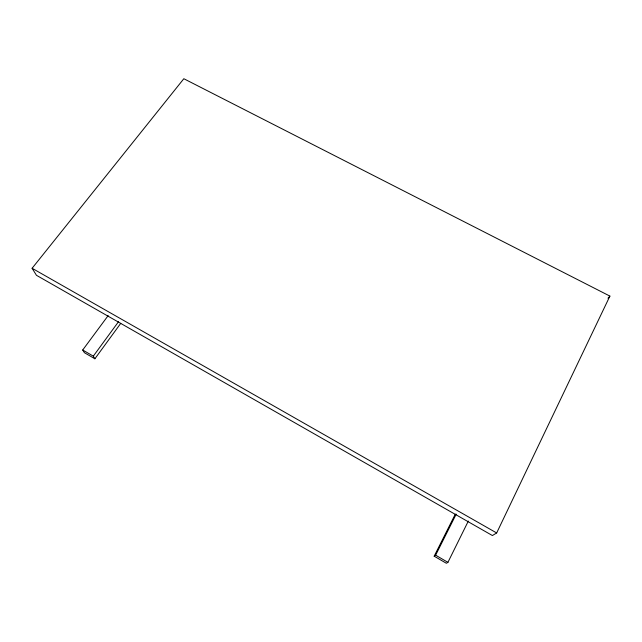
<?xml version="1.0" encoding="UTF-8"?>
<svg xmlns="http://www.w3.org/2000/svg" width="642" height="642" viewBox="0 0 642 642"><rect width="100%" height="100%" fill="white"/><g stroke="black" fill="none" stroke-linecap="round" stroke-linejoin="round"><path stroke-width="0.96" d="M496.667 532.964L609.9 296.098L183.829 78.725L32.1 268.276L36.45 275.298L492.398 535.54L496.667 532.964L32.1 268.276M455.314 514.106L434.177 556.189L446.367 563.275L447.923 562.336L468.331 521.063M434.177 556.189L435.629 555.186L456.213 514.146M108.145 315.623L82.714 349.994L84.375 352.675L94.88 358.782L120.784 323.303M94.88 358.782L93.307 356.149L118.601 321.594M607.982 298.225L609.9 296.098M82.714 349.994L93.307 356.149M435.629 555.186L447.923 562.336"/></g></svg>
